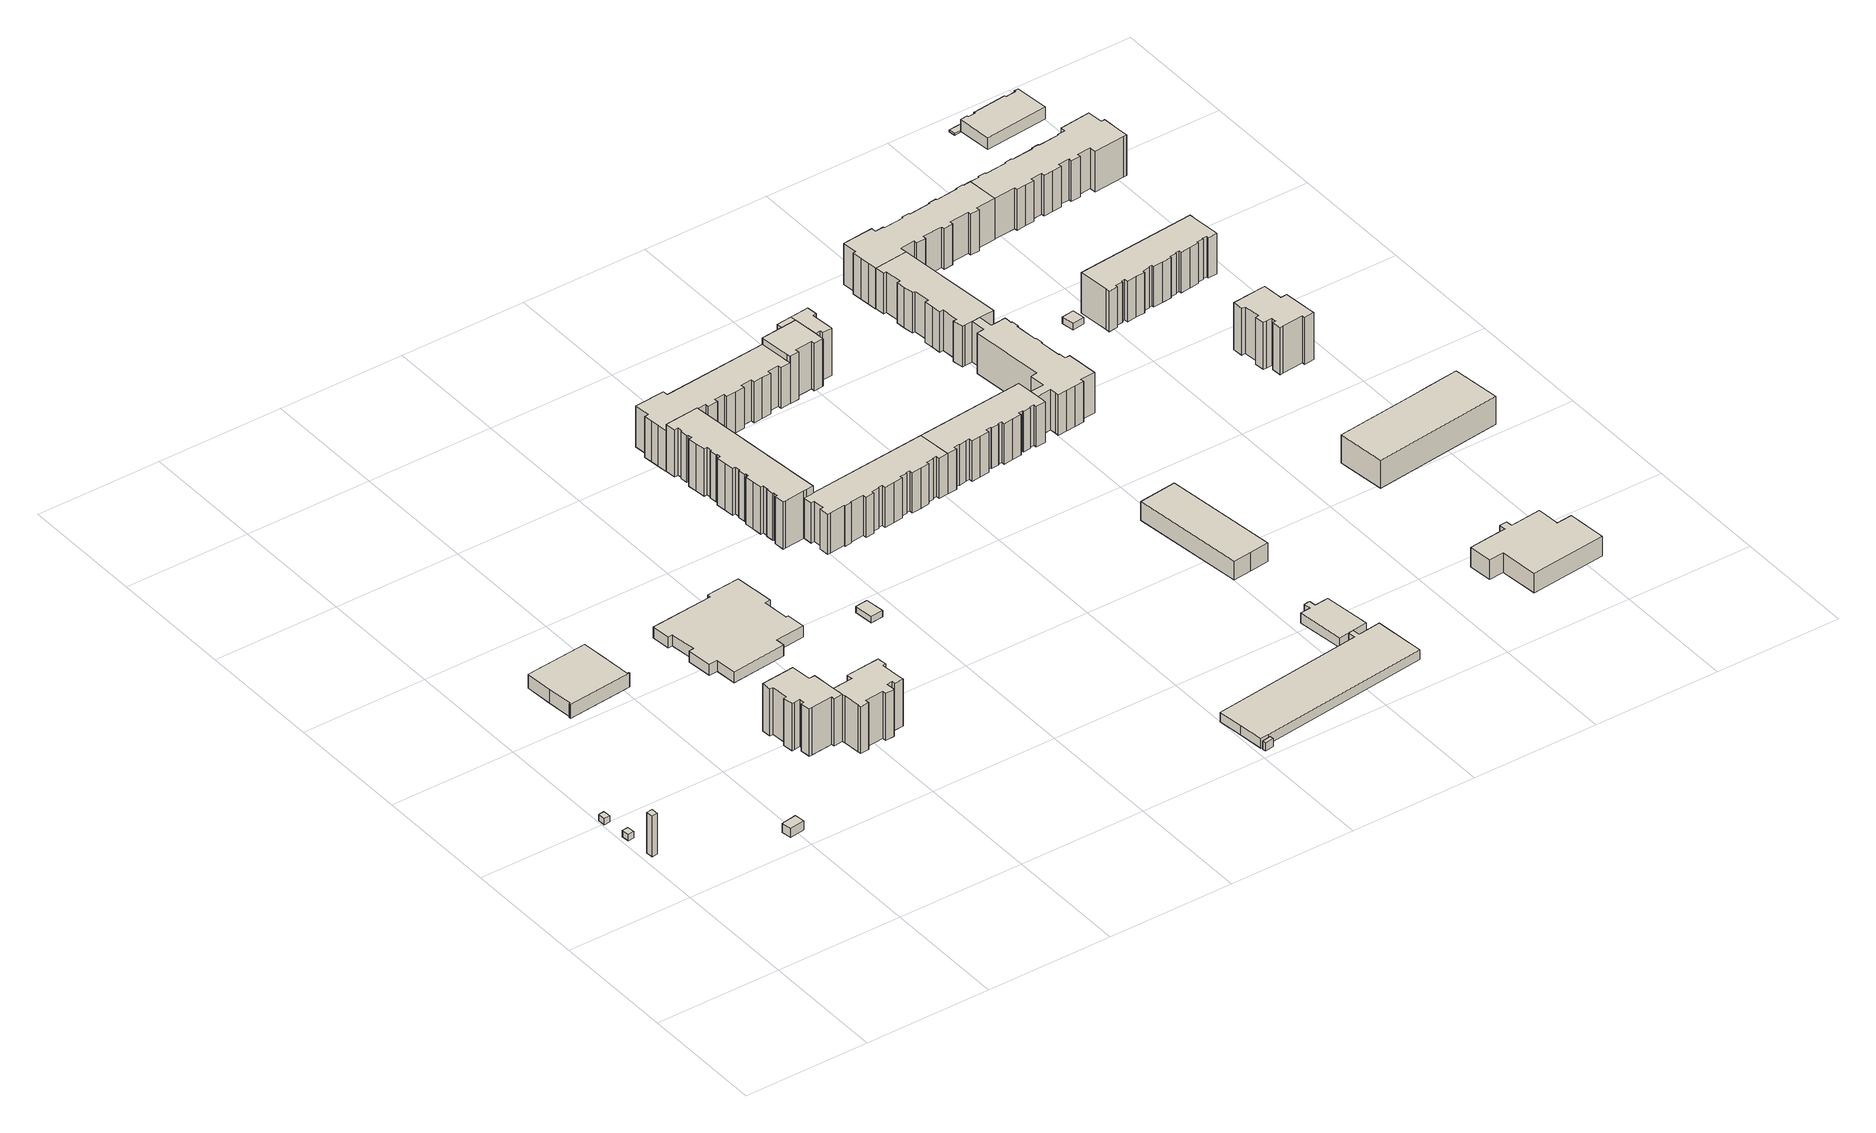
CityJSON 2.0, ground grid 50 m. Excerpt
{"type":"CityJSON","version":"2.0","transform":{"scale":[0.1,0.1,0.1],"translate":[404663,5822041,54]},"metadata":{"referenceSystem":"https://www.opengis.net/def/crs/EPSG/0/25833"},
"CityObjects":{
"building1":{"type":"Building","attributes":{"Gemeindeschluessel":"11000010","BezugspunktDach":"2200","function":"51009_1610","measuredHeight":16.91,"storeysAboveGround":0},"address":[{"country":"Germany","locality":"Berlin"}],"geometry":[{"type":"Solid","lod":"1","boundaries":[[[[0,1,2,3]],[[4,5,6,7]],[[4,7,3,2]],[[5,4,2,1]],[[6,5,1,0]],[[7,6,0,3]]]]}]},
"building2":{"type":"Building","attributes":{"Gemeindeschluessel":"11000010","BezugspunktDach":"2200","function":"51009_1610","measuredHeight":2.7,"storeysAboveGround":0},"address":[{"country":"Germany","locality":"Berlin"}],"geometry":[{"type":"Solid","lod":"1","boundaries":[[[[8,9,10,11]],[[12,13,14,15]],[[12,15,11,10]],[[13,12,10,9]],[[14,13,9,8]],[[15,14,8,11]]]]}]},
"building3":{"type":"Building","attributes":{"Gemeindeschluessel":"11000010","BezugspunktDach":"2200","function":"51009_1610","measuredHeight":2.66,"storeysAboveGround":0},"address":[{"country":"Germany","locality":"Berlin"}],"geometry":[{"type":"Solid","lod":"1","boundaries":[[[[16,17,18,19]],[[20,21,22,23]],[[20,23,19,18]],[[21,20,18,17]],[[22,21,17,16]],[[23,22,16,19]]]]}]},
"building4":{"type":"Building","attributes":{"Gemeindeschluessel":"11000010","BezugspunktDach":"2200","function":"31001_2000","measuredHeight":3.83,"storeysAboveGround":1},"address":[{"country":"Germany","locality":"Berlin","thoroughfareNumber":"42","thoroughfareName":"Havelländer Ring"}],"geometry":[{"type":"Solid","lod":"1","boundaries":[[[[24,25,26,27]],[[28,29,30,31]],[[28,31,27,26]],[[29,28,26,25]],[[30,29,25,24]],[[31,30,24,27]]]]}]},
"building5":{"type":"Building","attributes":{"Gemeindeschluessel":"11000010","BezugspunktDach":"2200","function":"31001_3211","measuredHeight":7.61,"storeysAboveGround":1},"address":[{"country":"Germany","locality":"Berlin","thoroughfareNumber":"21","thoroughfareName":"Neuruppiner Straße"}],"geometry":[{"type":"Solid","lod":"1","boundaries":[[[[32,33,34,35,36,37,38,39,40,41]],[[42,43,44,45,46,47,48,49,50,51]],[[42,51,41,40]],[[43,42,40,39]],[[44,43,39,38]],[[45,44,38,37]],[[46,45,37,36]],[[47,46,36,35]],[[48,47,35,34]],[[49,48,34,33]],[[50,49,33,32]],[[51,50,32,41]]]]}]},
"building6":{"type":"Building","attributes":{"Gemeindeschluessel":"11000010","BezugspunktDach":"2200","function":"31001_1010","measuredHeight":19.59,"storeysAboveGround":6},"address":[{"country":"Germany","locality":"Berlin","thoroughfareNumber":"42","thoroughfareName":"Havelländer Ring"}],"geometry":[{"type":"Solid","lod":"1","boundaries":[[[[52,53,54,55,56,57,58,59,60,61,62,63,64,65,66,67,68,69,70,71,72]],[[73,74,75,76,77,78,79,80,81,82,83,84,85,86,87,88,89,90,91,92,93]],[[73,93,72,71]],[[74,73,71,70]],[[75,74,70,69]],[[76,75,69,68]],[[77,76,68,67]],[[78,77,67,66]],[[79,78,66,65]],[[80,79,65,64]],[[81,80,64,63]],[[82,81,63,62]],[[83,82,62,61]],[[84,83,61,60]],[[85,84,60,59]],[[86,85,59,58]],[[87,86,58,57]],[[88,87,57,56]],[[89,88,56,55]],[[90,89,55,54]],[[91,90,54,53]],[[92,91,53,52]],[[93,92,52,72]]]]}]},
"building7":{"type":"Building","attributes":{"Gemeindeschluessel":"11000010","BezugspunktDach":"2200","function":"31001_1010","measuredHeight":19.51,"storeysAboveGround":6},"address":[{"country":"Germany","locality":"Berlin","thoroughfareNumber":"44","thoroughfareName":"Havelländer Ring"}],"geometry":[{"type":"Solid","lod":"1","boundaries":[[[[66,65,94,95,96,97,98,99,100,101,102,103,104,105,106,107,108,109,110,111,112,113,67]],[[114,115,116,117,118,119,120,121,122,123,124,125,126,127,128,129,130,131,132,133,134,135,136]],[[114,136,67,113]],[[115,114,113,112]],[[116,115,112,111]],[[117,116,111,110]],[[118,117,110,109]],[[119,118,109,108]],[[120,119,108,107]],[[121,120,107,106]],[[122,121,106,105]],[[123,122,105,104]],[[124,123,104,103]],[[125,124,103,102]],[[126,125,102,101]],[[127,126,101,100]],[[128,127,100,99]],[[129,128,99,98]],[[130,129,98,97]],[[131,130,97,96]],[[132,131,96,95]],[[133,132,95,94]],[[134,133,94,65]],[[135,134,65,66]],[[136,135,66,67]]]]}]},
"building8":{"type":"Building","attributes":{"Gemeindeschluessel":"11000010","BezugspunktDach":"2200","function":"31001_3044","measuredHeight":4.66,"storeysAboveGround":1},"address":[{"country":"Germany","locality":"Berlin","thoroughfareNumber":"40","thoroughfareName":"Havelländer Ring"}],"geometry":[{"type":"Solid","lod":"1","boundaries":[[[[137,138,139,140,141,142,143,144,145,146,147,148,149,150,151,152,153,154]],[[155,156,157,158,159,160,161,162,163,164,165,166,167,168,169,170,171,172]],[[155,172,154,153]],[[156,155,153,152]],[[157,156,152,151]],[[158,157,151,150]],[[159,158,150,149]],[[160,159,149,148]],[[161,160,148,147]],[[162,161,147,146]],[[163,162,146,145]],[[164,163,145,144]],[[165,164,144,143]],[[166,165,143,142]],[[167,166,142,141]],[[168,167,141,140]],[[169,168,140,139]],[[170,169,139,138]],[[171,170,138,137]],[[172,171,137,154]]]]}]},
"building9":{"type":"Building","attributes":{"Gemeindeschluessel":"11000010","BezugspunktDach":"2200","function":"31001_2523","measuredHeight":2.56,"storeysAboveGround":1},"address":[{"country":"Germany","locality":"Berlin","thoroughfareNumber":"46 (1)","thoroughfareName":"Havelländer Ring"}],"geometry":[{"type":"Solid","lod":"1","boundaries":[[[[173,174,175,176]],[[177,178,179,180]],[[177,180,176,175]],[[178,177,175,174]],[[179,178,174,173]],[[180,179,173,176]]]]}]},
"building10":{"type":"Building","attributes":{"Gemeindeschluessel":"11000010","BezugspunktDach":"2200","function":"31001_2000","measuredHeight":3.43,"storeysAboveGround":1},"address":[{"country":"Germany","locality":"Berlin","thoroughfareNumber":"23 (4)","thoroughfareName":"Alt-Hellersdorf"}],"geometry":[{"type":"Solid","lod":"1","boundaries":[[[[181,182,183,184]],[[185,186,187,188]],[[185,188,184,183]],[[186,185,183,182]],[[187,186,182,181]],[[188,187,181,184]]]]}]},
"building11":{"type":"Building","attributes":{"Gemeindeschluessel":"11000010","BezugspunktDach":"2200","function":"31001_1010","measuredHeight":19.6,"storeysAboveGround":6},"address":[{"country":"Germany","locality":"Berlin","thoroughfareNumber":"33, 35, 37, 39","thoroughfareName":"Havelländer Ring"}],"geometry":[{"type":"Solid","lod":"1","boundaries":[[[[189,190,191,192,193,194,195,196,197,198,199,200,201,202,203,204,205,206,207,208,209,210,211,212,213,214,215,216,217,218,219,220,221,222,223,224,225,226,227,228,229,230,231]],[[232,233,234,235,236,237,238,239,240,241,242,243,244,245,246,247,248,249,250,251,252,253,254,255,256,257,258,259,260,261,262,263,264,265,266,267,268,269,270,271,272,273,274]],[[232,274,231,230]],[[233,232,230,229]],[[234,233,229,228]],[[235,234,228,227]],[[236,235,227,226]],[[237,236,226,225]],[[238,237,225,224]],[[239,238,224,223]],[[240,239,223,222]],[[241,240,222,221]],[[242,241,221,220]],[[243,242,220,219]],[[244,243,219,218]],[[245,244,218,217]],[[246,245,217,216]],[[247,246,216,215]],[[248,247,215,214]],[[249,248,214,213]],[[250,249,213,212]],[[251,250,212,211]],[[252,251,211,210]],[[253,252,210,209]],[[254,253,209,208]],[[255,254,208,207]],[[256,255,207,206]],[[257,256,206,205]],[[258,257,205,204]],[[259,258,204,203]],[[260,259,203,202]],[[261,260,202,201]],[[262,261,201,200]],[[263,262,200,199]],[[264,263,199,198]],[[265,264,198,197]],[[266,265,197,196]],[[267,266,196,195]],[[268,267,195,194]],[[269,268,194,193]],[[270,269,193,192]],[[271,270,192,191]],[[272,271,191,190]],[[273,272,190,189]],[[274,273,189,231]]]]}]},
"building12":{"type":"Building","attributes":{"Gemeindeschluessel":"11000010","BezugspunktDach":"2200","function":"31001_1010","measuredHeight":16.73,"storeysAboveGround":5},"address":[{"country":"Germany","locality":"Berlin","thoroughfareNumber":"41, 43, 45, 47","thoroughfareName":"Havelländer Ring"}],"geometry":[{"type":"Solid","lod":"1","boundaries":[[[[275,276,277,278,279,280,281,282,283,284,285,286,287,288,289,290,291,292,293,294,295,296,297,298,299,300,301,302,303,304,305,306,307,308,309,310,311,312]],[[313,314,315,316,317,318,319,320,321,322,323,324,325,326,327,328,329,330,331,332,333,334,335,336,337,338,339,340,341,342,343,344,345,346,347,348,349,350]],[[313,350,312,311]],[[314,313,311,310]],[[315,314,310,309]],[[316,315,309,308]],[[317,316,308,307]],[[318,317,307,306]],[[319,318,306,305]],[[320,319,305,304]],[[321,320,304,303]],[[322,321,303,302]],[[323,322,302,301]],[[324,323,301,300]],[[325,324,300,299]],[[326,325,299,298]],[[327,326,298,297]],[[328,327,297,296]],[[329,328,296,295]],[[330,329,295,294]],[[331,330,294,293]],[[332,331,293,292]],[[333,332,292,291]],[[334,333,291,290]],[[335,334,290,289]],[[336,335,289,288]],[[337,336,288,287]],[[338,337,287,286]],[[339,338,286,285]],[[340,339,285,284]],[[341,340,284,283]],[[342,341,283,282]],[[343,342,282,281]],[[344,343,281,280]],[[345,344,280,279]],[[346,345,279,278]],[[347,346,278,277]],[[348,347,277,276]],[[349,348,276,275]],[[350,349,275,312]]]]}]},
"building13":{"type":"Building","attributes":{"Gemeindeschluessel":"11000010","BezugspunktDach":"2200","function":"31001_1010","measuredHeight":16.96,"storeysAboveGround":5},"address":[{"country":"Germany","locality":"Berlin","thoroughfareNumber":"25, 27, 29, 31","thoroughfareName":"Havelländer Ring"}],"geometry":[{"type":"Solid","lod":"1","boundaries":[[[[351,352,353,354,355,356,357,358,359,360,361,362,363,364,365,366,367,368,369,370,371,372,373,374,375,376,377,378,379,380]],[[381,382,383,384,385,386,387,388,389,390,391,392,393,394,395,396,397,398,399,400,401,402,403,404,405,406,407,408,409,410]],[[381,410,380,379]],[[382,381,379,378]],[[383,382,378,377]],[[384,383,377,376]],[[385,384,376,375]],[[386,385,375,374]],[[387,386,374,373]],[[388,387,373,372]],[[389,388,372,371]],[[390,389,371,370]],[[391,390,370,369]],[[392,391,369,368]],[[393,392,368,367]],[[394,393,367,366]],[[395,394,366,365]],[[396,395,365,364]],[[397,396,364,363]],[[398,397,363,362]],[[399,398,362,361]],[[400,399,361,360]],[[401,400,360,359]],[[402,401,359,358]],[[403,402,358,357]],[[404,403,357,356]],[[405,404,356,355]],[[406,405,355,354]],[[407,406,354,353]],[[408,407,353,352]],[[409,408,352,351]],[[410,409,351,380]]]]}]},
"building14":{"type":"Building","attributes":{"Gemeindeschluessel":"11000010","function":"31001_2000"},"address":[{"country":"Germany","locality":"Berlin","thoroughfareNumber":"23 (3)","thoroughfareName":"Alt-Hellersdorf"}],"children":["building14-1","building14-2"]},
"building14-1":{"type":"BuildingPart","attributes":{"BezugspunktDach":"2200","measuredHeight":5.14,"storeysAboveGround":1},"parents":["building14"],"geometry":[{"type":"Solid","lod":"1","boundaries":[[[[411,412,413,414,415,416,417,418,419,420,421]],[[422,423,424,425,426,427,428,429,430,431,432]],[[422,432,421,420]],[[423,422,420,419]],[[425,424,418,417]],[[426,425,417,416]],[[427,426,416,415]],[[428,427,415,414]],[[429,428,414,413]],[[430,429,413,412]],[[431,430,412,411]],[[432,431,411,421]],[[424,423,419,418]]]]}]},
"building14-2":{"type":"BuildingPart","attributes":{"BezugspunktDach":"2200","measuredHeight":4.67,"storeysAboveGround":1},"parents":["building14"],"geometry":[{"type":"Solid","lod":"1","boundaries":[[[[433,434,435,436,437,438,439,440,441]],[[442,443,444,445,446,447,448,449,450]],[[442,450,441,440]],[[443,442,440,439]],[[444,443,439,438]],[[445,444,438,437]],[[446,445,437,436]],[[447,446,436,435]],[[448,447,435,434]],[[449,448,434,433],[424,423,419,418]],[[450,449,433,441]],[[419,423,424,418]]]]}]},
"building15":{"type":"Building","attributes":{"Gemeindeschluessel":"11000010","function":"31001_1010"},"address":[{"country":"Germany","locality":"Berlin","thoroughfareNumber":"23","thoroughfareName":"Havelländer Ring"}],"children":["building15-1","building15-2","building15-3"]},
"building15-1":{"type":"BuildingPart","attributes":{"BezugspunktDach":"2200","measuredHeight":19.61,"storeysAboveGround":4},"parents":["building15"],"geometry":[{"type":"Solid","lod":"1","boundaries":[[[[451,452,453,454,455,456,457,458,459,460,461,462,463,464,465,466]],[[467,468,469,470,471,472,473,474,475,476,477,478,479,387,386,385]],[[467,385,466,465]],[[468,467,465,464]],[[472,471,461,460]],[[473,472,460,459]],[[474,473,459,458]],[[475,474,458,457]],[[476,475,457,456]],[[477,476,456,455]],[[478,477,455,454]],[[479,478,454,453]],[[387,479,453,452]],[[386,387,452,451]],[[385,386,451,466]],[[469,468,464,463]],[[470,469,463,462]],[[471,470,462,461]]]]}]},
"building15-2":{"type":"BuildingPart","attributes":{"BezugspunktDach":"2200","measuredHeight":19.73,"storeysAboveGround":4},"parents":["building15"],"geometry":[{"type":"MultiSurface","lod":"1","boundaries":[[[480,481,482,483,484,485,486,487,488,489]],[[490,491,492,493,494,495,496,497,471,498]],[[490,498,489,488]],[[491,490,488,487]],[[492,491,487,486]],[[493,492,486,485]],[[494,493,485,484]],[[495,494,484,483]],[[496,495,483,482]],[[497,496,482,481]],[[471,497,481,480]],[[461,499,480,500,462]],[[471,499,461,462,470]],[[498,501,470,462,500,489]]]}]},
"building15-3":{"type":"BuildingPart","attributes":{"BezugspunktDach":"2200","measuredHeight":19.73,"storeysAboveGround":4},"parents":["building15"],"geometry":[{"type":"MultiSurface","lod":"1","boundaries":[[[502,500,489,503]],[[498,470,468,504]],[[498,504,503,489]],[[464,463,462,500,502]],[[505,470,469]],[[504,468,502,503]],[[462,470,498,489,500]],[[468,505,469,463,464]],[[462,463,469,470]]]}]},
"building16":{"type":"Building","attributes":{"Gemeindeschluessel":"11000010","BezugspunktDach":"2200","function":"31001_1010","measuredHeight":16.81,"storeysAboveGround":5},"address":[{"country":"Germany","locality":"Berlin","thoroughfareNumber":"49, 51, 53","thoroughfareName":"Havelländer Ring"}],"geometry":[{"type":"Solid","lod":"1","boundaries":[[[[308,307,506,507,508,509,510,511,512,513,514,515,516,517,518,519,520,521,522,523,524,525,526,527,528,529,530,531,532,533,534,535,536,309]],[[537,538,539,540,541,542,543,544,545,546,547,548,549,550,551,552,553,554,555,556,557,558,559,560,561,562,563,564,565,566,567,568,569,570]],[[537,570,309,536]],[[538,537,536,535]],[[539,538,535,534]],[[540,539,534,533]],[[541,540,533,532]],[[542,541,532,531]],[[543,542,531,530]],[[544,543,530,529]],[[545,544,529,528]],[[546,545,528,527]],[[547,546,527,526]],[[548,547,526,525]],[[549,548,525,524]],[[550,549,524,523]],[[551,550,523,522]],[[552,551,522,521]],[[553,552,521,520]],[[554,553,520,519]],[[555,554,519,518]],[[556,555,518,517]],[[557,556,517,516]],[[558,557,516,515]],[[559,558,515,514]],[[560,559,514,513]],[[561,560,513,512]],[[562,561,512,511]],[[563,562,511,510]],[[564,563,510,509]],[[565,564,509,508]],[[566,565,508,507]],[[567,566,507,506]],[[568,567,506,307]],[[569,568,307,308]],[[570,569,308,309]]]]}]},
"building17":{"type":"Building","attributes":{"Gemeindeschluessel":"11000010","BezugspunktDach":"2200","function":"31001_2000","measuredHeight":8.8,"storeysAboveGround":2},"address":[{"country":"Germany","locality":"Berlin","thoroughfareNumber":"23 (5)","thoroughfareName":"Alt-Hellersdorf"}],"geometry":[{"type":"Solid","lod":"1","boundaries":[[[[571,572,573,574,575]],[[576,577,578,579,580]],[[576,580,575,574]],[[577,576,574,573]],[[578,577,573,572]],[[579,578,572,571]],[[580,579,571,575]]]]}]},
"building18":{"type":"Building","attributes":{"Gemeindeschluessel":"11000010","BezugspunktDach":"2200","function":"31001_1010","measuredHeight":16.76,"storeysAboveGround":5},"address":[{"country":"Germany","locality":"Berlin","thoroughfareNumber":"55, 57, 59","thoroughfareName":"Havelländer Ring"}],"geometry":[{"type":"Solid","lod":"1","boundaries":[[[[534,581,582,583,584,585,586,587,588,589,590,591,592,593,594,595,596,597,598,599,600,601,602,603,604,605,606,607,608,609,610,535]],[[611,612,613,614,615,616,617,618,619,620,621,622,623,624,625,626,627,628,629,630,631,632,633,634,635,636,637,638,639,640,539,538]],[[611,538,535,610]],[[612,611,610,609]],[[613,612,609,608]],[[614,613,608,607]],[[615,614,607,606]],[[616,615,606,605]],[[617,616,605,604]],[[618,617,604,603]],[[619,618,603,602]],[[620,619,602,601]],[[621,620,601,600]],[[622,621,600,599]],[[623,622,599,598]],[[624,623,598,597]],[[625,624,597,596]],[[626,625,596,595]],[[627,626,595,594]],[[628,627,594,593]],[[629,628,593,592]],[[630,629,592,591]],[[631,630,591,590]],[[632,631,590,589]],[[633,632,589,588]],[[634,633,588,587]],[[635,634,587,586]],[[636,635,586,585]],[[637,636,585,584]],[[638,637,584,583]],[[639,638,583,582]],[[640,639,582,581]],[[539,640,581,534]],[[538,539,534,535]]]]}]},
"building19":{"type":"Building","attributes":{"Gemeindeschluessel":"11000010","BezugspunktDach":"2200","function":"31001_1010","measuredHeight":16.78,"storeysAboveGround":5},"address":[{"country":"Germany","locality":"Berlin","thoroughfareNumber":"17, 19, 21","thoroughfareName":"Havelländer Ring"}],"geometry":[{"type":"Solid","lod":"1","boundaries":[[[[641,642,643,644,645,646,647,648,649,650,651,652,653,654,655,656,605,604,657,658,659,660]],[[661,662,663,617,616,664,665,666,667,668,669,670,671,672,673,674,675,676,677,678,679,680]],[[661,680,660,659]],[[662,661,659,658]],[[663,662,658,657]],[[617,663,657,604]],[[616,617,604,605]],[[664,616,605,656]],[[665,664,656,655]],[[666,665,655,654]],[[667,666,654,653]],[[668,667,653,652]],[[669,668,652,651]],[[670,669,651,650]],[[671,670,650,649]],[[672,671,649,648]],[[673,672,648,647]],[[674,673,647,646]],[[675,674,646,645]],[[676,675,645,644]],[[677,676,644,643]],[[678,677,643,642]],[[679,678,642,641]],[[680,679,641,660]]]]}]},
"building20":{"type":"Building","attributes":{"Gemeindeschluessel":"11000010","BezugspunktDach":"2200","function":"51009_1610","measuredHeight":2.91,"storeysAboveGround":0},"address":[{"country":"Germany","locality":"Berlin"}],"geometry":[{"type":"Solid","lod":"1","boundaries":[[[[681,682,683,684]],[[685,686,687,688]],[[685,688,684,683]],[[686,685,683,682]],[[687,686,682,681]],[[688,687,681,684]]]]}]},
"building21":{"type":"Building","attributes":{"Gemeindeschluessel":"11000010","BezugspunktDach":"2200","function":"31001_3211","measuredHeight":8.06,"storeysAboveGround":1},"address":[{"country":"Germany","locality":"Berlin","thoroughfareNumber":"57","thoroughfareName":"Kastanienallee"}],"geometry":[{"type":"Solid","lod":"1","boundaries":[[[[689,690,691,692,693,694,695,696,697,698,699,700,701]],[[702,703,704,705,706,707,708,709,710,711,712,713,714]],[[702,714,701,700]],[[703,702,700,699]],[[704,703,699,698]],[[705,704,698,697]],[[706,705,697,696]],[[707,706,696,695]],[[708,707,695,694]],[[709,708,694,693]],[[710,709,693,692]],[[711,710,692,691]],[[712,711,691,690]],[[713,712,690,689]],[[714,713,689,701]]]]}]},
"building22":{"type":"Building","attributes":{"Gemeindeschluessel":"11000010","BezugspunktDach":"2200","function":"31001_1010","measuredHeight":16.95,"storeysAboveGround":5},"address":[{"country":"Germany","locality":"Berlin","thoroughfareNumber":"11, 13, 15, 9","thoroughfareName":"Havelländer Ring"}],"geometry":[{"type":"Solid","lod":"1","boundaries":[[[[715,716,660,659,658,717,718,719,720,721,722,723,724,725,726,727,728,729,730,731,732,733,734,735,736,737,738,739,740,741,742,743,744,745,746,747,748,749,750]],[[751,752,753,754,755,756,757,758,759,760,761,762,763,764,765,766,767,768,769,770,771,772,773,774,775,776,777,778,779,780,781,782,783,784,785,786,787,788,789]],[[751,789,750,749]],[[752,751,749,748]],[[753,752,748,747]],[[754,753,747,746]],[[755,754,746,745]],[[756,755,745,744]],[[757,756,744,743]],[[758,757,743,742]],[[759,758,742,741]],[[760,759,741,740]],[[761,760,740,739]],[[762,761,739,738]],[[763,762,738,737]],[[764,763,737,736]],[[765,764,736,735]],[[766,765,735,734]],[[767,766,734,733]],[[768,767,733,732]],[[769,768,732,731]],[[770,769,731,730]],[[771,770,730,729]],[[772,771,729,728]],[[773,772,728,727]],[[774,773,727,726]],[[775,774,726,725]],[[776,775,725,724]],[[777,776,724,723]],[[778,777,723,722]],[[779,778,722,721]],[[780,779,721,720]],[[781,780,720,719]],[[782,781,719,718]],[[783,782,718,717]],[[784,783,717,658]],[[785,784,658,659]],[[786,785,659,660]],[[787,786,660,716]],[[788,787,716,715]],[[789,788,715,750]]]]}]},
"building23":{"type":"Building","attributes":{"Gemeindeschluessel":"11000010","BezugspunktDach":"2200","function":"31001_2523","measuredHeight":2.73,"storeysAboveGround":1},"address":[{"country":"Germany","locality":"Berlin","thoroughfareNumber":"61 (1)","thoroughfareName":"Havelländer Ring"}],"geometry":[{"type":"Solid","lod":"1","boundaries":[[[[790,791,792,793]],[[794,795,796,797]],[[794,797,793,792]],[[795,794,792,791]],[[796,795,791,790]],[[797,796,790,793]]]]}]},
"building24":{"type":"Building","attributes":{"Gemeindeschluessel":"11000010","BezugspunktDach":"2200","function":"31001_3021","measuredHeight":11.56,"storeysAboveGround":3},"address":[{"country":"Germany","locality":"Berlin","thoroughfareNumber":"61","thoroughfareName":"Kastanienallee"}],"geometry":[{"type":"Solid","lod":"1","boundaries":[[[[798,799,800,801,802,803]],[[804,805,806,807,808,809]],[[804,809,803,802]],[[805,804,802,801]],[[806,805,801,800]],[[807,806,800,799]],[[808,807,799,798]],[[809,808,798,803]]]]}]},
"building25":{"type":"Building","attributes":{"Gemeindeschluessel":"11000010","BezugspunktDach":"2200","function":"31001_1010","measuredHeight":19.57,"storeysAboveGround":6},"address":[{"country":"Germany","locality":"Berlin","thoroughfareNumber":"64","thoroughfareName":"Havelländer Ring"}],"geometry":[{"type":"Solid","lod":"1","boundaries":[[[[810,811,812,813,814,815,816,817,818,819,820,821,822,823,824,825,826,827,828,829,830]],[[831,832,833,834,835,836,837,838,839,840,841,842,843,844,845,846,847,848,849,850,851]],[[831,851,830,829]],[[832,831,829,828]],[[833,832,828,827]],[[834,833,827,826]],[[835,834,826,825]],[[836,835,825,824]],[[837,836,824,823]],[[838,837,823,822]],[[839,838,822,821]],[[840,839,821,820]],[[841,840,820,819]],[[842,841,819,818]],[[843,842,818,817]],[[844,843,817,816]],[[845,844,816,815]],[[846,845,815,814]],[[847,846,814,813]],[[848,847,813,812]],[[849,848,812,811]],[[850,849,811,810]],[[851,850,810,830]]]]}]},
"building26":{"type":"Building","attributes":{"Gemeindeschluessel":"11000010","BezugspunktDach":"2200","function":"31001_1010","measuredHeight":16.78,"storeysAboveGround":5},"address":[{"country":"Germany","locality":"Berlin","thoroughfareNumber":"61, 63, 65, 67","thoroughfareName":"Havelländer Ring"}],"geometry":[{"type":"Solid","lod":"1","boundaries":[[[[852,853,854,855,856,857,858,859,860,861,862,863,864,865,866,867,868,869,870,871,872,873,874,875,876,877,878,879,880,881,882,883,884,885,886]],[[887,888,889,890,891,892,893,894,895,896,897,898,899,900,901,902,903,904,905,906,907,908,909,910,911,912,913,914,915,916,917,918,919,920,921]],[[887,921,886,885]],[[888,887,885,884]],[[889,888,884,883]],[[890,889,883,882]],[[891,890,882,881]],[[892,891,881,880]],[[893,892,880,879]],[[894,893,879,878]],[[895,894,878,877]],[[896,895,877,876]],[[897,896,876,875]],[[898,897,875,874]],[[899,898,874,873]],[[900,899,873,872]],[[901,900,872,871]],[[902,901,871,870]],[[903,902,870,869]],[[904,903,869,868]],[[905,904,868,867]],[[906,905,867,866]],[[907,906,866,865]],[[908,907,865,864]],[[909,908,864,863]],[[910,909,863,862]],[[911,910,862,861]],[[912,911,861,860]],[[913,912,860,859]],[[914,913,859,858]],[[915,914,858,857]],[[916,915,857,856]],[[917,916,856,855]],[[918,917,855,854]],[[919,918,854,853]],[[920,919,853,852]],[[921,920,852,886]]]]}]},
"building27":{"type":"Building","attributes":{"Gemeindeschluessel":"11000010","BezugspunktDach":"2200","function":"31001_1010","measuredHeight":16.89,"storeysAboveGround":5},"address":[{"country":"Germany","locality":"Berlin","thoroughfareNumber":"1, 3, 5, 7","thoroughfareName":"Havelländer Ring"}],"geometry":[{"type":"Solid","lod":"1","boundaries":[[[[730,922,923,924,925,926,927,928,929,930,931,932,933,934,935,936,937,938,939,940,941,942,943,944,945,946,947,948,949,950,951,952,953,954,955,956,957,958,959,960,731]],[[961,962,963,964,965,966,967,968,969,970,971,972,973,974,975,976,977,978,979,980,981,982,983,984,985,986,987,988,989,990,991,992,993,994,995,996,997,998,999,1000,1001]],[[961,1001,731,960]],[[962,961,960,959]],[[963,962,959,958]],[[964,963,958,957]],[[965,964,957,956]],[[966,965,956,955]],[[967,966,955,954]],[[968,967,954,953]],[[969,968,953,952]],[[970,969,952,951]],[[971,970,951,950]],[[972,971,950,949]],[[973,972,949,948]],[[974,973,948,947]],[[975,974,947,946]],[[976,975,946,945]],[[977,976,945,944]],[[978,977,944,943]],[[979,978,943,942]],[[980,979,942,941]],[[981,980,941,940]],[[982,981,940,939]],[[983,982,939,938]],[[984,983,938,937]],[[985,984,937,936]],[[986,985,936,935]],[[987,986,935,934]],[[988,987,934,933]],[[989,988,933,932]],[[990,989,932,931]],[[991,990,931,930]],[[992,991,930,929]],[[993,992,929,928]],[[994,993,928,927]],[[995,994,927,926]],[[996,995,926,925]],[[997,996,925,924]],[[998,997,924,923]],[[999,998,923,922]],[[1000,999,922,730]],[[1001,1000,730,731]]]]}]},
"building28":{"type":"Building","attributes":{"Gemeindeschluessel":"11000010","BezugspunktDach":"2200","function":"31001_2054","measuredHeight":4.84,"storeysAboveGround":1},"address":[{"country":"Germany","locality":"Berlin","thoroughfareNumber":"2","thoroughfareName":"Havelländer Ring"}],"geometry":[{"type":"Solid","lod":"1","boundaries":[[[[1002,1003,1004,1005,1006,1007,1008,1009,1010,1011,1012,1013,1014,1015,1016,1017,1018,1019,1020]],[[1021,1022,1023,1024,1025,1026,1027,1028,1029,1030,1031,1032,1033,1034,1035,1036,1037,1038,1039]],[[1021,1039,1020,1019]],[[1022,1021,1019,1018]],[[1023,1022,1018,1017]],[[1024,1023,1017,1016]],[[1025,1024,1016,1015]],[[1026,1025,1015,1014]],[[1027,1026,1014,1013]],[[1028,1027,1013,1012]],[[1029,1028,1012,1011]],[[1030,1029,1011,1010]],[[1031,1030,1010,1009]],[[1032,1031,1009,1008]],[[1033,1032,1008,1007]],[[1034,1033,1007,1006]],[[1035,1034,1006,1005]],[[1036,1035,1005,1004]],[[1037,1036,1004,1003]],[[1038,1037,1003,1002]],[[1039,1038,1002,1020]]]]}]},
"building29":{"type":"Building","attributes":{"Gemeindeschluessel":"11000010","BezugspunktDach":"2200","function":"51009_1610","measuredHeight":0.727,"storeysAboveGround":0},"address":[{"country":"Germany","locality":"Berlin"}],"geometry":[{"type":"Solid","lod":"1","boundaries":[[[[1040,1041,1042,1043,1044,1045,1046,1047,1048,1049,1050,1051,1052,1053,1054,1055,1056,1057,1058,1059]],[[1060,1061,1062,1063,1064,1065,1066,1067,1068,1069,1070,1071,1072,1073,1074,1075,1076,1077,1078,1079]],[[1060,1079,1059,1058]],[[1061,1060,1058,1057]],[[1062,1061,1057,1056]],[[1063,1062,1056,1055]],[[1064,1063,1055,1054]],[[1065,1064,1054,1053]],[[1066,1065,1053,1052]],[[1067,1066,1052,1051]],[[1068,1067,1051,1050]],[[1069,1068,1050,1049]],[[1070,1069,1049,1048]],[[1071,1070,1048,1047]],[[1072,1071,1047,1046]],[[1073,1072,1046,1045]],[[1074,1073,1045,1044]],[[1075,1074,1044,1043]],[[1076,1075,1043,1042]],[[1077,1076,1042,1041]],[[1078,1077,1041,1040]],[[1079,1078,1040,1059]]]]}]}
},
"vertices":[
[32,757,176],[55,759,176],[53,787,176],[29,785,176],[53,787,7],[55,759,7],[32,757,7],[29,785,7],
[20,875,34],[44,877,34],[41,907,34],[17,905,34],[41,907,7],[44,877,7],[20,875,7],[17,905,7],
[8,994,33],[32,996,33],[29,1026,33],[6,1024,33],[29,1026,7],[32,996,7],[8,994,7],[6,1024,7],
[466,570,46],[526,579,46],[521,619,46],[460,610,46],[521,619,8],[526,579,8],[466,570,8],[460,610,8],
[255,1642,70],[264,1540,70],[260,1539,70],[261,1533,70],[523,1559,70],[522,1563,70],[516,1562,70],[506,1667,70],[496,1776,70],[246,1752,70],[496,1776,12],[506,1667,12],[516,1562,12],[522,1563,12],[523,1559,12],[261,1533,12],[260,1539,12],[264,1540,12],[255,1642,12],[246,1752,12],
[739,1063,208],[753,1064,208],[759,995,208],[746,994,208],[751,953,208],[763,954,208],[786,957,208],[788,936,208],[775,935,208],[780,895,208],[792,896,208],[878,905,208],[880,892,208],[916,896,208],[915,909,208],[912,941,208],[903,1035,208],[880,1033,208],[871,1114,208],[750,1102,208],[737,1101,208],[750,1102,12],[871,1114,12],[880,1033,12],[903,1035,12],[912,941,12],[915,909,12],[916,896,12],[880,892,12],[878,905,12],[792,896,12],[780,895,12],[775,935,12],[788,936,12],[786,957,12],[763,954,12],[751,953,12],[746,994,12],[759,995,12],[753,1064,12],[739,1063,12],[737,1101,12],
[918,883,208],[924,818,208],[925,805,208],[960,808,208],[959,822,208],[1034,829,208],[1036,815,208],[1072,818,208],[1071,833,208],[1069,855,208],[1092,857,208],[1093,844,208],[1130,847,208],[1128,860,208],[1120,947,208],[1133,948,208],[1128,985,208],[1116,984,208],[992,973,208],[995,949,208],[995,949,13],[992,973,13],[1116,984,13],[1128,985,13],[1133,948,13],[1120,947,13],[1128,860,13],[1130,847,13],[1093,844,13],[1092,857,13],[1069,855,13],[1071,833,13],[1072,818,13],[1036,815,13],[1034,829,13],[959,822,13],[960,808,13],[925,805,13],[924,818,13],[918,883,13],[916,896,13],[915,909,13],[912,941,13],
[756,1661,56],[774,1662,56],[786,1558,56],[767,1556,56],[777,1456,56],[812,1459,56],[819,1375,56],[1040,1398,56],[1037,1433,56],[1155,1445,56],[1148,1520,56],[1138,1519,56],[1128,1622,56],[1151,1625,56],[1134,1784,56],[1000,1772,56],[1001,1758,56],[749,1734,56],[1001,1758,10],[1000,1772,10],[1134,1784,10],[1151,1625,10],[1128,1622,10],[1138,1519,10],[1148,1520,10],[1155,1445,10],[1037,1433,10],[1040,1398,10],[819,1375,10],[812,1459,10],[777,1456,10],[767,1556,10],[786,1558,10],[774,1662,10],[756,1661,10],[749,1734,10],
[1380,1369,42],[1430,1374,42],[1421,1450,42],[1372,1445,42],[1421,1450,16],[1430,1374,16],[1380,1369,16],[1372,1445,16],
[2012,9,60],[2047,14,60],[2045,28,60],[2010,23,60],[2045,28,26],[2047,14,26],[2012,9,26],[2010,23,26],
[1330,2411,210],[1345,2413,210],[1347,2393,210],[1342,2392,210],[1345,2363,210],[1350,2363,210],[1351,2343,210],[1338,2342,210],[1342,2306,210],[1346,2267,210],[1359,2268,210],[1361,2247,210],[1357,2247,210],[1360,2217,210],[1363,2217,210],[1365,2202,210],[1353,2201,210],[1357,2162,210],[1360,2125,210],[1372,2127,210],[1374,2104,210],[1370,2104,210],[1373,2074,210],[1377,2074,210],[1378,2061,210],[1367,2060,210],[1371,2023,210],[1374,1985,210],[1385,1986,210],[1387,1964,210],[1384,1964,210],[1386,1934,210],[1390,1934,210],[1392,1916,210],[1382,1915,210],[1386,1874,210],[1396,1875,210],[1477,1883,210],[1490,1884,210],[1518,1887,210],[1462,2466,210],[1341,2454,210],[1326,2453,210],[1341,2454,14],[1462,2466,14],[1518,1887,14],[1490,1884,14],[1477,1883,14],[1396,1875,14],[1386,1874,14],[1382,1915,14],[1392,1916,14],[1390,1934,14],[1386,1934,14],[1384,1964,14],[1387,1964,14],[1385,1986,14],[1374,1985,14],[1371,2023,14],[1367,2060,14],[1378,2061,14],[1377,2074,14],[1373,2074,14],[1370,2104,14],[1374,2104,14],[1372,2127,14],[1360,2125,14],[1357,2162,14],[1353,2201,14],[1365,2202,14],[1363,2217,14],[1360,2217,14],[1357,2247,14],[1361,2247,14],[1359,2268,14],[1346,2267,14],[1342,2306,14],[1338,2342,14],[1351,2343,14],[1350,2363,14],[1345,2363,14],[1342,2392,14],[1347,2393,14],[1345,2413,14],[1330,2411,14],[1326,2453,14],
[1480,1845,182],[1493,1847,182],[1497,1802,182],[1484,1801,182],[1487,1762,182],[1500,1763,182],[1561,1769,182],[1561,1765,182],[1589,1768,182],[1589,1772,182],[1645,1777,182],[1646,1763,182],[1680,1767,182],[1679,1777,182],[1711,1780,182],[1711,1784,182],[1728,1785,182],[1730,1771,182],[1770,1775,182],[1807,1779,182],[1806,1789,182],[1834,1792,182],[1833,1795,182],[1850,1797,182],[1851,1783,182],[1890,1787,182],[1924,1790,182],[1923,1800,182],[1952,1803,182],[1952,1807,182],[1969,1809,182],[1970,1795,182],[2009,1799,182],[2007,1812,182],[1996,1934,182],[1518,1887,182],[1490,1884,182],[1477,1883,182],[1490,1884,15],[1518,1887,15],[1996,1934,15],[2007,1812,15],[2009,1799,15],[1970,1795,15],[1969,1809,15],[1952,1807,15],[1952,1803,15],[1923,1800,15],[1924,1790,15],[1890,1787,15],[1851,1783,15],[1850,1797,15],[1833,1795,15],[1834,1792,15],[1806,1789,15],[1807,1779,15],[1770,1775,15],[1730,1771,15],[1728,1785,15],[1711,1784,15],[1711,1780,15],[1679,1777,15],[1680,1767,15],[1646,1763,15],[1645,1777,15],[1589,1772,15],[1589,1768,15],[1561,1765,15],[1561,1769,15],[1500,1763,15],[1487,1762,15],[1484,1801,15],[1497,1802,15],[1493,1847,15],[1480,1845,15],[1477,1883,15],
[1319,2526,182],[1322,2493,182],[1326,2453,182],[1341,2454,182],[1462,2466,182],[1460,2489,182],[1519,2495,182],[1520,2481,182],[1560,2485,182],[1559,2499,182],[1601,2503,182],[1602,2489,182],[1640,2492,182],[1678,2496,182],[1676,2510,182],[1721,2515,182],[1722,2500,182],[1759,2504,182],[1796,2507,182],[1794,2522,182],[1841,2526,182],[1843,2512,182],[1882,2516,182],[1880,2530,182],[1868,2654,182],[1448,2614,182],[1446,2635,182],[1325,2625,182],[1331,2562,182],[1315,2560,182],[1331,2562,13],[1325,2625,13],[1446,2635,13],[1448,2614,13],[1868,2654,13],[1880,2530,13],[1882,2516,13],[1843,2512,13],[1841,2526,13],[1794,2522,13],[1796,2507,13],[1759,2504,13],[1722,2500,13],[1721,2515,13],[1676,2510,13],[1678,2496,13],[1640,2492,13],[1602,2489,13],[1601,2503,13],[1559,2499,13],[1560,2485,13],[1520,2481,13],[1519,2495,13],[1460,2489,13],[1462,2466,13],[1341,2454,13],[1326,2453,13],[1322,2493,13],[1319,2526,13],[1315,2560,13],
[1998,130,66],[2009,31,66],[2044,35,66],[2727,119,66],[2716,218,66],[2705,318,66],[2615,307,66],[2611,336,66],[2591,334,66],[2594,304,66],[1986,229,66],[2594,304,26],[2591,334,26],[2611,336,26],[2615,307,26],[2705,318,26],[2716,218,26],[2727,119,26],[2044,35,26],[2009,31,26],[1998,130,26],[1986,229,26],
[2550,329,67],[2670,343,67],[2648,529,67],[2591,523,67],[2588,550,67],[2583,550,67],[2565,548,67],[2568,520,67],[2526,516,67],[2568,520,26],[2565,548,26],[2583,550,26],[2588,550,26],[2591,523,26],[2648,529,26],[2670,343,26],[2550,329,26],[2526,516,26],
[1880,2530,209],[1882,2516,209],[1884,2516,209],[1919,2519,209],[1917,2534,209],[1988,2541,209],[1989,2526,209],[2026,2530,209],[2028,2530,209],[2027,2545,209],[2025,2569,209],[2016,2668,209],[2013,2668,209],[1953,2662,209],[1872,2654,209],[1868,2654,209],[1872,2654,13],[1953,2662,13],[2013,2668,13],[2016,2668,13],[2025,2569,13],[2027,2545,13],[2028,2530,13],[2026,2530,13],[1989,2526,13],[1988,2541,13],[1917,2534,13],[1919,2519,13],[1884,2516,13],
[2025,2569,210],[2045,2571,210],[2047,2558,210],[2085,2560,210],[2084,2575,210],[2076,2656,210],[2091,2657,210],[2086,2698,210],[2072,2697,210],[2014,2691,210],[2072,2697,13],[2086,2698,13],[2091,2657,13],[2076,2656,13],[2084,2575,13],[2085,2560,13],[2047,2558,13],[2045,2571,13],[2014,2691,13],[2025,2569,62],[2016,2668,210],[2016,2672,13],
[1953,2662,210],[1951,2684,210],[1951,2684,13],[1959,2663,13],
[2047,1803,182],[2046,1816,182],[2069,1818,182],[2069,1816,182],[2098,1820,182],[2098,1821,182],[2115,1823,182],[2116,1809,182],[2152,1813,182],[2190,1816,182],[2189,1830,182],[2210,1832,182],[2210,1828,182],[2240,1830,182],[2240,1835,182],[2257,1836,182],[2258,1823,182],[2297,1827,182],[2333,1831,182],[2332,1844,182],[2350,1845,182],[2351,1840,182],[2380,1843,182],[2379,1848,182],[2400,1850,182],[2401,1837,182],[2441,1841,182],[2440,1854,182],[2438,1881,182],[2435,1916,182],[2429,1976,182],[2429,1976,14],[2435,1916,14],[2438,1881,14],[2440,1854,14],[2441,1841,14],[2401,1837,14],[2400,1850,14],[2379,1848,14],[2380,1843,14],[2351,1840,14],[2350,1845,14],[2332,1844,14],[2333,1831,14],[2297,1827,14],[2258,1823,14],[2257,1836,14],[2240,1835,14],[2240,1830,14],[2210,1828,14],[2210,1832,14],[2189,1830,14],[2190,1816,14],[2152,1813,14],[2116,1809,14],[2115,1823,14],[2098,1821,14],[2098,1820,14],[2069,1816,14],[2069,1818,14],[2046,1816,14],[2047,1803,14],[2009,1799,14],[2007,1812,14],[1996,1934,14],
[2490,842,100],[2565,851,100],[2641,860,100],[2586,1312,100],[2435,1294,100],[2586,1312,23],[2641,860,23],[2565,851,23],[2490,842,23],[2435,1294,23],
[2495,1886,182],[2498,1860,182],[2499,1847,182],[2536,1850,182],[2574,1854,182],[2610,1858,182],[2609,1871,182],[2669,1876,182],[2657,2001,182],[2654,2001,182],[2638,1999,182],[2635,2028,182],[2631,2027,182],[2623,2114,182],[2627,2115,182],[2624,2143,182],[2620,2143,182],[2611,2234,182],[2616,2235,182],[2613,2264,182],[2609,2264,182],[2606,2296,182],[2546,2290,182],[2541,2349,182],[2506,2345,182],[2511,2287,182],[2483,2284,182],[2512,1987,182],[2486,1984,182],[2492,1921,182],[2492,1921,14],[2486,1984,14],[2512,1987,14],[2483,2284,14],[2511,2287,14],[2506,2345,14],[2541,2349,14],[2546,2290,14],[2606,2296,14],[2609,2264,14],[2613,2264,14],[2616,2235,14],[2611,2234,14],[2620,2143,14],[2624,2143,14],[2627,2115,14],[2623,2114,14],[2631,2027,14],[2635,2028,14],[2638,1999,14],[2654,2001,14],[2657,2001,14],[2669,1876,14],[2609,1871,14],[2610,1858,14],[2574,1854,14],[2536,1850,14],[2499,1847,14],[2498,1860,14],[2495,1886,14],
[2426,2735,182],[2438,2736,182],[2445,2668,182],[2433,2667,182],[2436,2632,182],[2441,2592,182],[2452,2593,182],[2459,2527,182],[2444,2525,182],[2448,2488,182],[2451,2451,182],[2466,2453,182],[2473,2385,182],[2458,2384,182],[2464,2341,182],[2477,2343,182],[2601,2354,182],[2557,2788,182],[2434,2775,182],[2422,2774,182],[2434,2775,14],[2557,2788,14],[2601,2354,14],[2477,2343,14],[2464,2341,14],[2458,2384,14],[2473,2385,14],[2466,2453,14],[2451,2451,14],[2448,2488,14],[2444,2525,14],[2459,2527,14],[2452,2593,14],[2441,2592,14],[2436,2632,14],[2433,2667,14],[2445,2668,14],[2438,2736,14],[2426,2735,14],[2422,2774,14],
[3285,441,64],[3315,444,64],[3313,470,64],[3283,467,64],[3313,470,35],[3315,444,35],[3285,441,35],[3283,467,35],
[3172,333,113],[3231,338,113],[3248,187,113],[3552,219,113],[3537,374,113],[3475,368,113],[3468,460,113],[3344,447,113],[3342,472,113],[3313,470,113],[3315,444,113],[3285,441,113],[3162,428,113],[3285,441,32],[3315,444,32],[3313,470,32],[3342,472,32],[3344,447,32],[3468,460,32],[3475,368,32],[3537,374,32],[3552,219,32],[3248,187,32],[3231,338,32],[3172,333,32],[3162,428,32],
[2415,2847,182],[2419,2809,182],[2554,2814,182],[2615,2820,182],[2616,2807,182],[2654,2811,182],[2653,2823,182],[2735,2831,182],[2736,2819,182],[2774,2823,182],[2773,2835,182],[2854,2843,182],[2855,2830,182],[2892,2833,182],[2891,2846,182],[2971,2854,182],[2960,2977,182],[2931,2974,182],[2930,2978,182],[2900,2975,182],[2900,2971,182],[2810,2962,182],[2810,2966,182],[2779,2963,182],[2779,2959,182],[2692,2950,182],[2691,2955,182],[2661,2952,182],[2661,2947,182],[2577,2939,182],[2577,2943,182],[2542,2940,182],[2541,2959,182],[2417,2948,182],[2423,2888,182],[2411,2886,182],[2423,2888,12],[2417,2948,12],[2541,2959,12],[2542,2940,12],[2577,2943,12],[2577,2939,12],[2661,2947,12],[2661,2952,12],[2691,2955,12],[2692,2950,12],[2779,2959,12],[2779,2963,12],[2810,2966,12],[2810,2962,12],[2900,2971,12],[2900,2975,12],[2930,2978,12],[2931,2974,12],[2960,2977,12],[2971,2854,12],[2891,2846,12],[2892,2833,12],[2855,2830,12],[2854,2843,12],[2773,2835,12],[2774,2823,12],[2736,2819,12],[2735,2831,12],[2653,2823,12],[2654,2811,12],[2616,2807,12],[2615,2820,12],[2554,2814,12],[2557,2788,12],[2434,2775,12],[2422,2774,12],[2419,2809,12],[2415,2847,12],[2411,2886,12],
[2881,2288,43],[2930,2295,43],[2923,2346,43],[2874,2339,43],[2923,2346,16],[2930,2295,16],[2881,2288,16],[2874,2339,16],
[3186,970,137],[3705,1032,137],[3682,1224,137],[3552,1208,137],[3481,1199,137],[3163,1162,137],[3481,1199,21],[3552,1208,21],[3682,1224,21],[3705,1032,21],[3186,970,21],[3163,1162,21],
[3250,1842,213],[3265,1843,213],[3272,1777,213],[3258,1775,213],[3262,1736,213],[3276,1737,213],[3299,1739,213],[3301,1720,213],[3287,1718,213],[3290,1680,213],[3305,1682,213],[3389,1690,213],[3390,1678,213],[3430,1682,213],[3429,1694,213],[3426,1724,213],[3416,1817,213],[3391,1814,213],[3384,1897,213],[3261,1885,213],[3247,1884,213],[3261,1885,18],[3384,1897,18],[3391,1814,18],[3416,1817,18],[3426,1724,18],[3429,1694,18],[3430,1682,18],[3390,1678,18],[3389,1690,18],[3305,1682,18],[3290,1680,18],[3287,1718,18],[3301,1720,18],[3299,1739,18],[3276,1737,18],[3262,1736,18],[3258,1775,18],[3272,1777,18],[3265,1843,18],[3250,1842,18],[3247,1884,18],
[2973,2228,182],[2974,2213,182],[3011,2217,182],[3010,2226,182],[3041,2229,182],[3040,2234,182],[3054,2235,182],[3056,2221,182],[3095,2225,182],[3131,2228,182],[3130,2237,182],[3160,2240,182],[3160,2245,182],[3174,2246,182],[3175,2236,182],[3214,2240,182],[3252,2244,182],[3252,2249,182],[3278,2251,182],[3278,2256,182],[3294,2257,182],[3295,2247,182],[3335,2250,182],[3372,2254,182],[3372,2261,182],[3398,2263,182],[3398,2267,182],[3416,2268,182],[3416,2259,182],[3454,2262,182],[3453,2272,182],[3445,2351,182],[3444,2362,182],[3441,2396,182],[2960,2351,182],[3441,2396,14],[3444,2362,14],[3445,2351,14],[3453,2272,14],[3454,2262,14],[3416,2259,14],[3416,2268,14],[3398,2267,14],[3398,2263,14],[3372,2261,14],[3372,2254,14],[3335,2250,14],[3295,2247,14],[3294,2257,14],[3278,2256,14],[3278,2251,14],[3252,2249,14],[3252,2244,14],[3214,2240,14],[3175,2236,14],[3174,2246,14],[3160,2245,14],[3160,2240,14],[3130,2237,14],[3131,2228,14],[3095,2225,14],[3056,2221,14],[3054,2235,14],[3040,2234,14],[3041,2229,14],[3010,2226,14],[3011,2217,14],[2974,2213,14],[2973,2228,14],[2960,2351,14],
[3058,2862,182],[3060,2850,182],[3098,2854,182],[3133,2857,182],[3132,2869,182],[3178,2874,182],[3179,2861,182],[3216,2864,182],[3255,2868,182],[3254,2881,182],[3299,2885,182],[3300,2873,182],[3339,2876,182],[3337,2889,182],[3393,2894,182],[3395,2868,182],[3520,2880,182],[3533,2881,182],[3530,2915,182],[3527,2953,182],[3524,2993,182],[3510,2992,182],[3504,3054,182],[3379,3040,182],[3380,3021,182],[3350,3018,182],[3351,3015,182],[3265,3006,182],[3264,3010,182],[3235,3008,182],[3236,3003,182],[3145,2995,182],[3145,2999,182],[3117,2996,182],[3118,2992,182],[3029,2983,182],[3028,2987,182],[2997,2985,182],[2998,2980,182],[2998,2980,13],[2997,2985,13],[3028,2987,13],[3029,2983,13],[3118,2992,13],[3117,2996,13],[3145,2999,13],[3145,2995,13],[3236,3003,13],[3235,3008,13],[3264,3010,13],[3265,3006,13],[3351,3015,13],[3350,3018,13],[3380,3021,13],[3379,3040,13],[3504,3054,13],[3510,2992,13],[3524,2993,13],[3527,2953,13],[3530,2915,13],[3533,2881,13],[3520,2880,13],[3395,2868,13],[3393,2894,13],[3337,2889,13],[3339,2876,13],[3300,2873,13],[3299,2885,13],[3254,2881,13],[3255,2868,13],[3216,2864,13],[3179,2861,13],[3178,2874,13],[3132,2869,13],[3133,2857,13],[3098,2854,13],[3060,2850,13],[3058,2862,13],[2971,2854,13],[2960,2977,13],
[3244,3269,63],[3500,3294,63],[3486,3429,63],[3472,3428,63],[3472,3429,63],[3470,3429,63],[3470,3422,63],[3428,3418,63],[3427,3425,63],[3425,3424,63],[3293,3410,63],[3293,3411,63],[3290,3411,63],[3291,3404,63],[3260,3402,63],[3260,3408,63],[3257,3408,63],[3257,3407,63],[3231,3405,63],[3257,3407,14],[3257,3408,14],[3260,3408,14],[3260,3402,14],[3291,3404,14],[3290,3411,14],[3293,3411,14],[3293,3410,14],[3425,3424,14],[3427,3425,14],[3428,3418,14],[3470,3422,14],[3470,3429,14],[3472,3429,14],[3472,3428,14],[3486,3429,14],[3500,3294,14],[3244,3269,14],[3231,3405,14],
[3204,3401,18],[3231,3405,18],[3257,3407,18],[3257,3408,18],[3260,3408,18],[3260,3402,18],[3291,3404,18],[3290,3411,18],[3293,3411,18],[3293,3410,18],[3425,3424,18],[3427,3425,18],[3428,3418,18],[3470,3422,18],[3470,3429,18],[3472,3429,18],[3472,3428,18],[3486,3429,18],[3484,3455,18],[3201,3428,18],[3484,3455,11],[3486,3429,11],[3472,3428,11],[3472,3429,11],[3470,3429,11],[3470,3422,11],[3428,3418,11],[3427,3425,11],[3425,3424,11],[3293,3410,11],[3293,3411,11],[3290,3411,11],[3291,3404,11],[3260,3402,11],[3260,3408,11],[3257,3408,11],[3257,3407,11],[3231,3405,11],[3204,3401,11],[3201,3428,11]
]}
